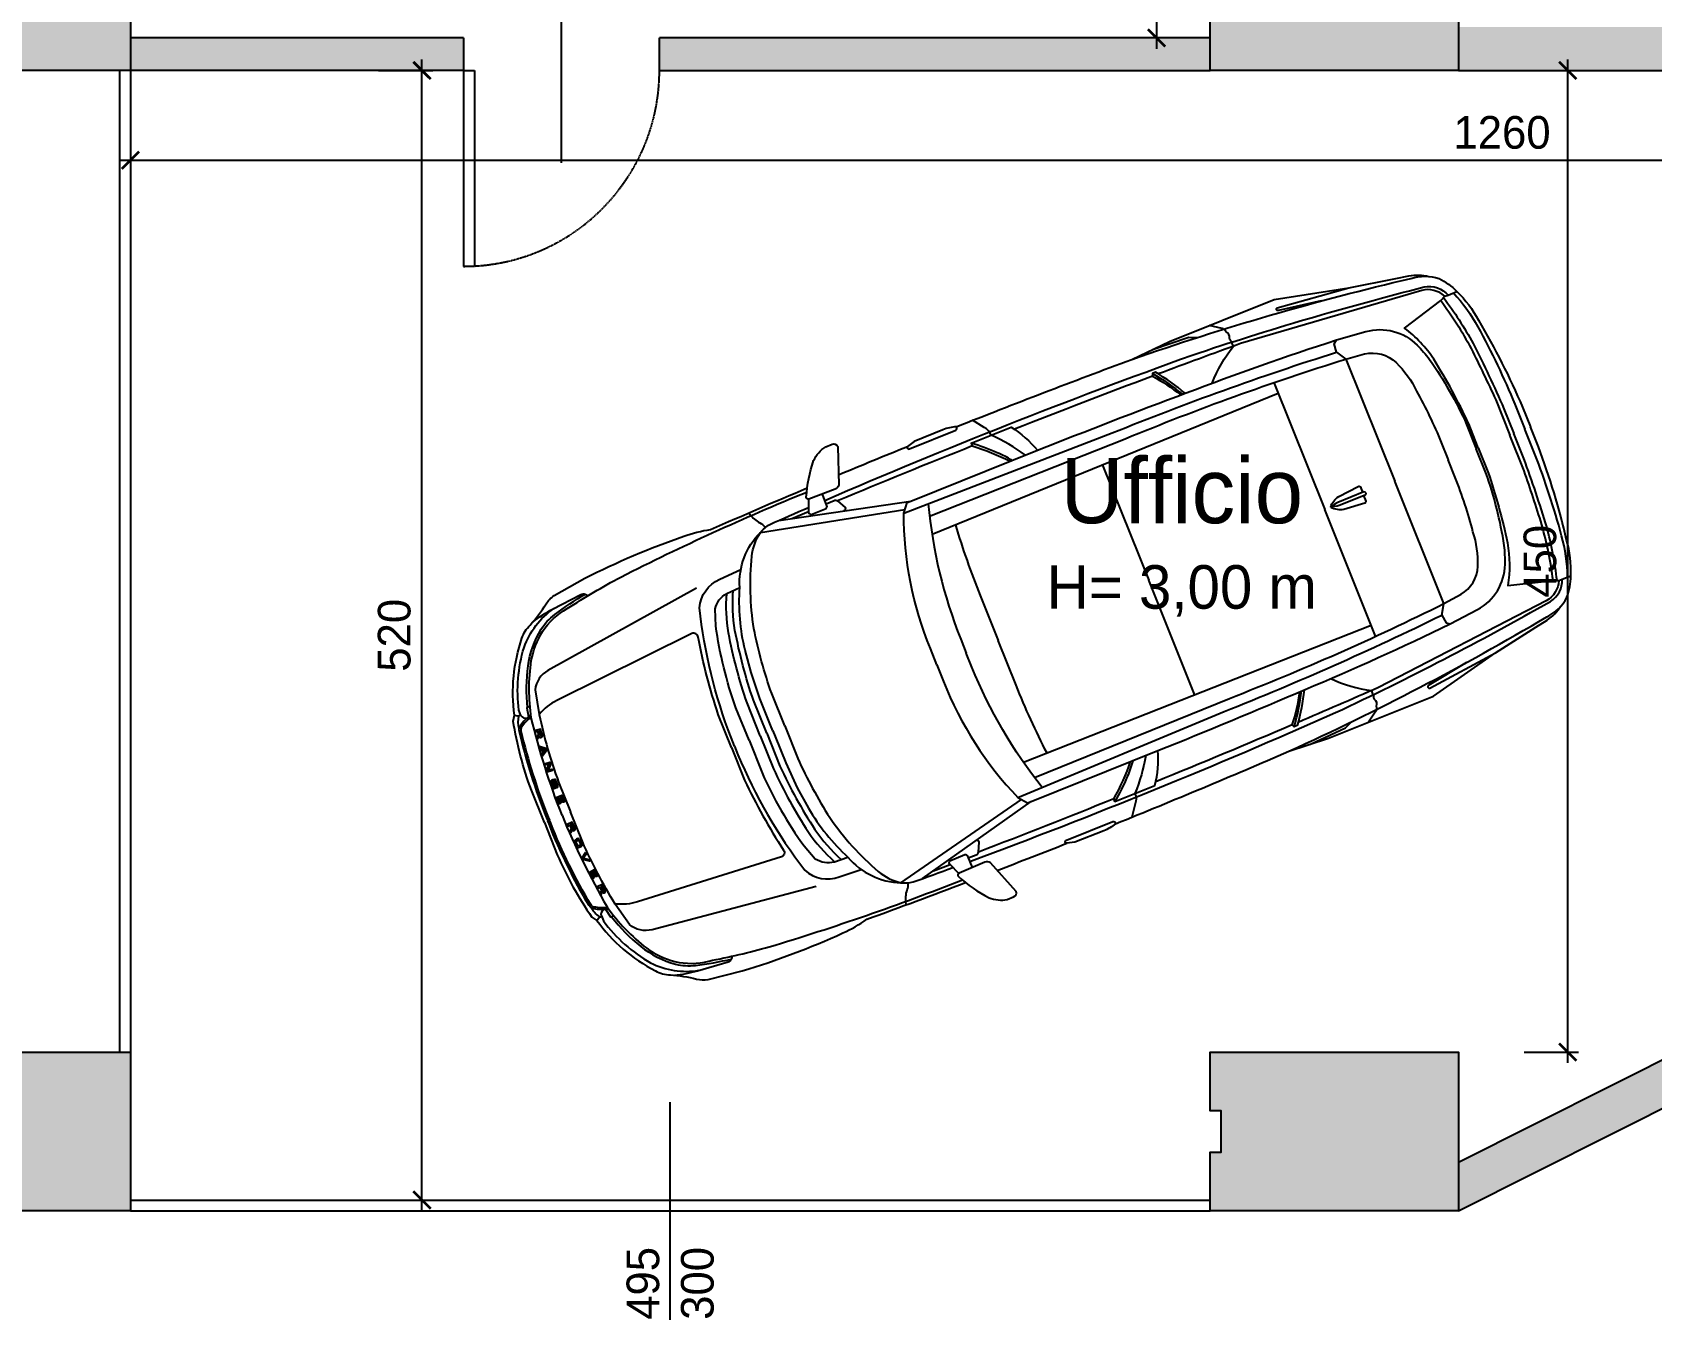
# Model space of a CAD drawing. Header units: millimetres. Extents: x 515 to 43442, y -1882 to 9936.
# Drawn here: x 16249 to 16992, y 6405 to 6997 of the extents above; entities that cross this region are included whole.
import ezdxf

# ---------------------------------------------------------------- set-up
doc = ezdxf.new("R2010")
doc.units = ezdxf.units.MM
doc.linetypes.add('HIDDEN', pattern=[0.375, 0.25, -0.125])
doc.layers.get('Defpoints').update_dxf_attribs({"color": 31})
doc.layers.add('AUTO', color=9, linetype='Continuous', lineweight=15, true_color=0x808080)
doc.layers.add('CAMP sez', color=7, linetype='Continuous', lineweight=15, true_color=0xbdbdbd)
for name, color, linetype in [('INF', 8, 'Continuous'), ('Interni F', 33, 'Continuous'), ('Q_100_ESECUTIVO', 3, 'Continuous'), ('SEZ', 170, 'Continuous'), ('Testi', 7, 'Continuous')]:
    doc.layers.add(name, color=color, linetype=linetype)
doc.styles.add('T_ESE_q100', font='bahnschrift.ttf', dxfattribs={"height": 15})
doc.dimstyles.new('ESE_q100', dxfattribs={"dimscale": 0, "dimtxt": 15, "dimasz": 8, "dimexe": 5, "dimexo": 10, "dimgap": 5, "dimtad": 1, "dimdec": 0, "dimrnd": 0.5, "dimzin": 0, "dimdsep": 46, "dimtxsty": 'T_ESE_q100', "dimblk": 'ARCHTICK', "dimcen": 0.09, "dimdle": 5, "dimadec": 0, "dimazin": 0, "dimtfac": 1, "dimtdec": 0, "dimtofl": 0, "dimtmove": 2, "dimatfit": 3, "dimldrblk": 'ARCHTICK', "dimfxl": 20, "dimfxlon": 1, "dimtolj": 1, "dimtzin": 0, "dimarcsym": 0})

# ---------------------------------------------------------------- blocks, each defined once
blk = doc.blocks.new('dwgFree.com - 3')
at = {"layer": 'Interni F'}
for points in [[(-91.9, 1833.3, -0.598981), (-100.2, 1846.2, -0.063724), (-6.1, 1989.5, -0.140902), (68.6, 2027.5), (100.2, 2027.5, -0.407929), (120.2, 2008.2), (59.3, 1842, -0.23415), (36.8, 1830.7), (-91.9, 1833.3)], [(-1772.6, 907.4), (-1772.7, 1067.3, -0.051573), (-1731.7, 1392.6), (-1716.2, 1415, -0.118905), (-1553.3, 1730.6, -0.118225), (-1496.2, 1772.8, 0.043314), (-1392, 1835.7, -0.101047), (-1343.3, 1857.7), (-1183.1, 1879, -0.033869), (-689.4, 1889.1, -0.049371), (-563.3, 1872, -0.003372), (-80.2, 1884, -0.003372)], [(-1685.1, 907.4, -0.034112), (-1649.4, 1375.4, -0.072723), (-1551.8, 1619.3, -0.086605), (-1454.1, 1724, -0.123379), (-1309.4, 1779.7, -0.018509), (-1027.4, 1822.9, -0.020436), (-89.4, 1867.3, -0.020436)], [(-371.5, 1877.6), (-367.4, 1862.2, 0.102432), (-336.8, 1809.6, -0.171519), (-327.1, 1786.4)], [(75.6, 1886.5, -0.00239), (418, 1889.5, -0.00239)], [(422.6, 1875.7), (651.6, 1875.7, 0.522992), (659.2, 1889.7, 0.067079), (597.8, 1900.2), (454.7, 1898.7), (418, 1889.5, 0.93122), (422.6, 1875.7)], [(659.2, 1889.7, -0.006025), (1522.5, 1877.1), (1713.7, 1889.2), (2232.3, 1889.2), (2570.4, 1810.7), (2786.2, 1770.4), (2847, 1759.1, -0.105323), (2930.9, 1722.5)], [(905.4, 1650.5, 0.049281), (793.8, 1794.5, 0.17179), (777.7, 1838.7), (740.4, 1889.4)], [(1522.5, 1877.1, -0.026387), (2851, 1745, -0.158783), (2970.6, 1696, -0.088175), (3024, 1611.4, -0.080442), (3067.2, 1451.3, -0.032875), (3106.4, 1005.2), (3106.4, 907.4)], [(1825.3, 1638.6, -0.081122), (1979, 1759.6, -0.289167), (1980.4, 1779.6, -0.237479), (1975.2, 1800.2, 0.332239), (1971.3, 1834.6, 0.21105), (1960.4, 1855.2), (1911.1, 1889.2)], [(-1689.3, 1403.3), (-1689.3, 1428.8, -0.106106), (-1559.8, 1687.7, -0.160297), (-1366.6, 1802.6)], [(-1647.4, 1425.4, -0.059057), (-1574.5, 1602.1, -0.09843), (-1455.8, 1736.2, -0.088872), (-1373.2, 1775.5, -0.02769), (-1208.2, 1810.2, -0.189226), (-1200.4, 1798.9)], [(-1479.8, 1781.1, -0.047113), (-1372.9, 1802), (-1226.9, 1816.5, -0.196742), (-1208.2, 1810.2)], [(-355.8, 1774.3, -0.087027), (-302.3, 1792.1, -0.001707), (-108.1, 1798.5, -0.001707)], [(-93.9, 1833.4), (-115.1, 1781.5, 0.420882), (-109.3, 1764.1), (-35.1, 1764.1, 0.360361), (-27.1, 1774.2), (-25.9, 1832)], [(-26.5, 1800.8, -0.015934), (1787, 1792.1, -0.019178), (2893, 1685.8, -0.271052), (2981.5, 1610.2)], [(840.4, 1650.5, 0.038592), (790, 1709.1, 0.024434), (694.8, 1794.5), (694.7, 1780.7, -0.049234), (830.1, 1650.5)], [(694.8, 1794.5), (892.9, 1794.5, -0.080101), (965.5, 1650.5)], [(2430.3, 1802.2), (2231.2, 1834.4, -0.928428), (2231.2, 1848.8), (2570.4, 1810.7)], [(-641.9, 907.4), (-641.9, 935.5), (-641.9, 1066.3), (-635.3, 1192.7), (-622.8, 1298.5, -0.074182), (-538.2, 1574.6, -0.215699), (-355.8, 1774.3), (299.5, 1625.5)], [(-583.4, 907.4), (-583.4, 1067.9, -0.036648), (-547.9, 1375.2, -0.064788), (-433.2, 1687.3, -0.12196), (-355.8, 1774.3)], [(-26.9, 1783.5), (12.5, 1784.4, -0.327672), (26.8, 1776.6), (47.4, 1735.4, -0.460928), (36.5, 1723.2)], [(694.7, 1780.7, 0.003886), (26.8, 1776.6)], [(1581.7, 1770.2, 0.003949), (903.1, 1779.9)], [(1692, 1641.4, 0.043653), (1601.8, 1781.4), (1586.3, 1781.4), (1581.7, 1770.2, -0.047564), (1670.7, 1641.9)], [(1586.3, 1781.4, -0.048172), (1679.2, 1641.7)], [(2964.2, 1611.1, 0.257239), (2876.8, 1675.6), (2013.1, 1758.5, 0.002341), (1610.8, 1769.6, 0.002341)], [(-724.3, 1645.5), (-1497.2, 1549, 0.25041), (-1584.8, 1488.6), (-1610.1, 1376.7)], [(-831.5, 907.4), (-831.5, 949.9, -0.065204), (-744.4, 1556.8, -0.277283), (-609.3, 1644), (-503, 1649.2)], [(288.2, 1611.6), (320, 1650.5), (338.3, 1650.5), (965.5, 1650.5, -0.005619), (1697, 1641.3, -0.013375), (2427.8, 1610.1), (2568.6, 1595.4, -0.271), (2763.3, 1450.2, -0.032313), (2791.8, 1368.3, -0.04734), (2838.4, 1026.6), (2838.4, 907.4)], [(-760, 907.4), (-760, 1068.6, -0.052604), (-706, 1451.3), (-679.9, 1525.5, -0.219786), (-603.8, 1570.8), (-538.2, 1574.6)], [(-704.3, 907.4), (-704.3, 1070.2, -0.036745), (-663.8, 1400.2, -0.060988), (-603.8, 1570.8)], [(-672.3, 907.4), (-672.3, 1070.2, -0.036745), (-631.7, 1400.2, -0.060558), (-571, 1572.7)], [(169.9, 907.4), (169.9, 988.7, -0.097066), (288.2, 1611.6), (1313.7, 1597.1, -0.01963), (2407.3, 1557.9), (2435.7, 1512.3), (2435.7, 907.4)], [(408.4, 1609.9, 0.071482), (315.1, 976.3), (315.1, 907.4)], [(2848.4, 907.4), (2848.4, 1026.4, 0.03092), (2810.2, 1361.5, 0.08575), (2738.8, 1544.3), (2940.2, 1600.6), (2964.2, 1611.1), (2981.5, 1610.2), (3024, 1611.4)], [(2940.2, 1600.6, -0.0376), (2987.5, 1343.4, -0.008394), (3004.8, 1083.1), (3004.8, 907.4)], [(2956.8, 1607.9, -0.035652), (3005, 1361.8, -0.014631), (3024.2, 1030.7), (3024.2, 907.4)], [(3007.4, 1610.9, -0.067436), (3053.2, 1424.2, -0.026832), (3078.8, 1030.6), (3078.8, 907.4)], [(392.8, 1554.7), (1358.9, 1549.9, -0.022758), (2435.7, 1512.3), (2524.5, 1502, -0.256303), (2643.7, 1411.8, -0.08864), (2682.4, 1255.5, -0.028976), (2699.6, 994.3), (2699.9, 907.4)], [(-847, 907.4), (-847, 1070, -0.033999), (-800.2, 1434.8, 0.495858), (-820.8, 1459.9), (-1510.7, 1405.3, 0.105645), (-1610.1, 1376.7, 0.037036), (-1642.8, 1055), (-1642.8, 907.4)], [(488.3, 1472.1, 0.024691), (472.8, 1128.9), (472.8, 907.4)], [(-1646.4, 1387.4, 0.093728), (-1709.5, 1360.7, 0.228975), (-1724, 1338.9, 0.038385), (-1755.5, 922.3), (-1755.5, 907.4)], [(-1648.7, 1378.2, 0.088064), (-1705.1, 1353.5, 0.233103), (-1715.7, 1337.6, 0.038388), (-1747.1, 922.3), (-1747.1, 907.4)], [(-1719.3, 1351.4, -0.113344), (-1699.7, 1403.3, -0.589393), (-1689.3, 1403.3, 0.324306), (-1668.8, 1381)], [(-1772.6, 907.4), (-1772.7, 747.6, 0.051573), (-1731.7, 422.3), (-1716.2, 399.9, 0.118905), (-1553.3, 84.2, 0.118225), (-1496.2, 42.1, -0.043314), (-1392, -20.8, 0.101047), (-1343.3, -42.8), (-1183.1, -64.1, 0.033869), (-689.4, -74.2, 0.049371), (-563.3, -57.1, 0.003372), (-80.2, -69.1, 0.003372)], [(-1646.4, 427.5, -0.093728), (-1709.5, 454.2, -0.228975), (-1724, 476, -0.038385), (-1755.5, 892.6), (-1755.5, 907.4)], [(-1648.7, 436.7, -0.088064), (-1705.1, 461.4, -0.233103), (-1715.7, 477.3, -0.038388), (-1747.1, 892.6), (-1747.1, 907.4)], [(-1685.1, 907.4, 0.034112), (-1649.4, 439.5, 0.072723), (-1551.8, 195.6, 0.086605), (-1454.1, 90.9, 0.123379), (-1309.4, 35.2, 0.018509), (-1027.4, -8, 0.020436), (-89.4, -52.4, 0.020436)], [(-847, 907.4), (-847, 744.9, 0.033999), (-800.2, 380.1, -0.495858), (-820.8, 355), (-1510.7, 409.6, -0.105645), (-1610.1, 438.2, -0.037036), (-1642.8, 759.9), (-1642.8, 907.4)], [(-831.5, 907.4), (-831.5, 865, 0.065204), (-744.4, 258.1, 0.277283), (-609.3, 170.9), (-503, 165.7)], [(-760, 907.4), (-760, 746.3, 0.052604), (-706, 363.6), (-679.9, 289.4, 0.219786), (-603.8, 244.1), (-538.2, 240.3)], [(-704.3, 907.4), (-704.3, 744.7, 0.036745), (-663.8, 414.7, 0.060988), (-603.8, 244.1)], [(-672.3, 907.4), (-672.3, 744.7, 0.036745), (-631.7, 414.7, 0.060558), (-571, 242.2)], [(-641.9, 907.4), (-641.9, 879.3), (-641.9, 748.6), (-635.3, 622.2), (-622.8, 516.4, 0.074182), (-538.2, 240.3, 0.215699), (-355.8, 40.6), (299.5, 189.4)], [(-583.4, 907.4), (-583.4, 747, 0.036648), (-547.9, 439.7, 0.064788), (-433.2, 127.6, 0.12196), (-355.8, 40.6)], [(169.9, 907.4), (169.9, 826.1, 0.097066), (288.2, 203.3), (1313.7, 217.8, 0.01963), (2407.3, 257), (2435.7, 302.6), (2435.7, 907.4)], [(288.2, 203.3), (320, 164.4), (338.3, 164.4), (965.5, 164.4, 0.005619), (1697, 173.6, 0.013375), (2427.8, 204.8), (2568.6, 219.5, 0.271), (2763.3, 364.7, 0.032313), (2791.8, 446.6, 0.04734), (2838.4, 788.3), (2838.4, 907.4)], [(408.4, 205, -0.071482), (315.1, 838.6), (315.1, 907.4)], [(392.8, 260.2), (1358.9, 265, 0.022758), (2435.7, 302.6), (2524.5, 312.9, 0.256303), (2643.7, 403.1, 0.08864), (2682.4, 559.3, 0.028976), (2699.6, 820.6), (2699.9, 907.4)], [(488.3, 342.8, -0.024691), (472.8, 686), (472.8, 907.4)], [(1522.5, -62.2, 0.026387), (2851, 69.9, 0.158783), (2970.6, 118.9, 0.088175), (3024, 203.5, 0.080442), (3067.2, 363.6, 0.032875), (3106.4, 809.7), (3106.4, 907.4)], [(2118.3, 907.4, -0.182263), (2170, 938.6), (2270.4, 948.1, -0.427499), (2278.8, 942.3), (2278.8, 915.1)], [(2292.5, 907.4, 0.312332), (2285.4, 915.1), (2156.3, 915.1, 0.069416), (2118.3, 907.4)], [(2118.3, 907.4, 0.182263), (2170, 876.3), (2270.4, 866.8, 0.427499), (2278.8, 872.6), (2278.8, 899.8)], [(2292.5, 907.4, -0.312332), (2285.4, 899.8), (2156.3, 899.8, -0.069416), (2118.3, 907.4)], [(2848.4, 907.4), (2848.4, 788.5, -0.03092), (2810.2, 453.4, -0.08575), (2738.8, 270.6), (2940.2, 214.3), (2964.2, 203.8), (2981.5, 204.7), (3024, 203.5)], [(2940.2, 214.3, 0.0376), (2987.5, 471.5, 0.008394), (3004.8, 731.8), (3004.8, 907.4)], [(2956.8, 207, 0.035652), (3005, 453.1, 0.014631), (3024.2, 784.1), (3024.2, 907.4)], [(3007.4, 204, 0.067436), (3053.2, 390.7, 0.026832), (3078.8, 784.3), (3078.8, 907.4)], [(-1719.3, 463.4, 0.113344), (-1699.7, 411.6, 0.589393), (-1689.3, 411.6, -0.324306), (-1668.8, 433.9)], [(-1689.3, 411.6), (-1689.3, 386.1, 0.106106), (-1559.8, 127.2, 0.160297), (-1366.6, 12.3)], [(-1647.4, 389.5, 0.059057), (-1574.5, 212.8, 0.09843), (-1455.8, 78.7, 0.088872), (-1373.2, 39.4, 0.02769), (-1208.2, 4.7, 0.189226), (-1200.4, 16)], [(-724.3, 169.3), (-1497.2, 265.9, -0.25041), (-1584.8, 326.3), (-1610.1, 438.2)], [(-26.5, 14, 0.015934), (1787, 22.8, 0.019178), (2893, 129.1, 0.271052), (2981.5, 204.7)], [(840.4, 164.4, -0.038592), (790, 105.8, -0.024434), (694.8, 20.4), (694.7, 34.2, 0.049234), (830.1, 164.4)], [(694.8, 20.4), (892.9, 20.4, 0.080101), (965.5, 164.4)], [(905.4, 164.4, -0.049281), (793.8, 20.4, -0.17179), (777.7, -23.8), (740.4, -74.5)], [(1692, 173.5, -0.043653), (1601.8, 33.5), (1586.3, 33.5), (1581.7, 44.7, 0.047564), (1670.7, 173)], [(1586.3, 33.5, 0.048172), (1679.2, 173.2)], [(2964.2, 203.8, -0.257239), (2876.8, 139.3), (2013.1, 56.4, -0.002341), (1610.8, 45.3, -0.002341)], [(1825.3, 176.3, 0.081122), (1979, 55.3, 0.289167), (1980.4, 35.2, 0.237479), (1975.2, 14.6, -0.332239), (1971.3, -19.7, -0.21105), (1960.4, -40.3), (1911.1, -74.3)], [(-26.9, 31.4), (12.5, 30.5, 0.327672), (26.8, 38.3), (47.4, 79.5, 0.460928), (36.5, 91.7)], [(659.2, -74.8, 0.006025), (1522.5, -62.2), (1713.7, -74.3), (2232.3, -74.3), (2570.4, 4.2), (2786.2, 44.5), (2847, 55.8, 0.105323), (2930.9, 92.3)], [(-1479.8, 33.8, 0.047113), (-1372.9, 12.9), (-1226.9, -1.6, 0.196742), (-1208.2, 4.7)], [(-371.5, -62.7), (-367.4, -47.3, -0.102432), (-336.8, 5.2, 0.171519), (-327.1, 28.5)], [(-355.8, 40.6, 0.087027), (-302.3, 22.8, 0.001707), (-108.1, 16.4, 0.001707)], [(-93.9, -18.5), (-115.1, 33.4, -0.420882), (-109.3, 50.7), (-35.1, 50.7, -0.360361), (-27.1, 40.7), (-25.9, -17.1)], [(694.7, 34.2, -0.003886), (26.8, 38.3)], [(1581.7, 44.7, -0.003949), (903.1, 35)], [(2430.3, 12.7), (2231.2, -19.5, 0.928428), (2231.2, -33.9), (2570.4, 4.2)], [(-91.9, -18.4, 0.598981), (-100.2, -31.3, 0.063724), (-6.1, -174.6, 0.140902), (68.6, -212.6), (100.2, -212.6, 0.407929), (120.2, -193.3), (59.3, -27.1, 0.23415), (36.8, -15.8), (-91.9, -18.4)], [(75.6, -71.6, 0.00239), (418, -74.6, 0.00239)], [(422.6, -60.8), (651.6, -60.8, -0.522992), (659.2, -74.8, -0.067079), (597.8, -85.4), (454.7, -83.9), (418, -74.6, -0.93122), (422.6, -60.8)]]:
    blk.add_lwpolyline(points, format="xyb", dxfattribs=at)
for points in [[(1627.3, 1883.7), (1803.2, 1874.3), (1838.8, 1858.5)], [(-256.5, 1793.7), (338.3, 1650.5)], [(-197.8, 1779.6), (-115.1, 1781.5)], [(2407.3, 1557.9), (2412.4, 1598), (2427.8, 1610.1)], [(2088.6, 1535.2), (2088.6, 907.4)], [(-1716.2, 1415), (-1699.5, 1403.7)], [(-1635.9, 1425.4), (-1651.9, 1425.4), (-1659, 1384.2)], [(2088.6, 1481.7), (372, 1471.4)], [(1217.5, 1476.5), (1217.5, 907.4)], [(-1652.2, 1148.8), (-1672.1, 1150.3), (-1671.6, 1157.2), (-1646.4, 1155.3), (-1647.2, 1144.1), (-1666.9, 1123.1), (-1648.8, 1121.7), (-1649.3, 1114.9), (-1674.6, 1116.7), (-1673.9, 1125.7), (-1652.2, 1148.8)], [(1217.5, 338.4), (1217.5, 907.4)], [(2088.6, 279.7), (2088.6, 907.4)], [(-1651.4, 773.8), (-1651.4, 772.6)], [(-1647.1, 710.2), (-1647.1, 701.7), (-1667.1, 687.6), (-1647.1, 673.4), (-1647.1, 665), (-1672.5, 682.9), (-1672.5, 692.2), (-1647.1, 710.2)], [(-1716.2, 399.9), (-1699.5, 411.2)], [(-1635.9, 389.5), (-1651.9, 389.5), (-1659, 430.7)], [(2088.6, 333.2), (372, 343.5)], [(2407.3, 257), (2412.4, 216.9), (2427.8, 204.8)], [(-256.5, 21.2), (338.3, 164.4)], [(-197.8, 35.3), (-115.1, 33.4)], [(1627.3, -68.8), (1803.2, -59.4), (1838.8, -43.6)]]:
    blk.add_lwpolyline(points, dxfattribs=at)
for points in [[(-1629.9, 1304.7), (-1629.1, 1311.5), (-1654.2, 1314.7), (-1655.1, 1307.8), (-1646.1, 1306.7), (-1648, 1290.6), (-1658.1, 1284), (-1659.2, 1275), (-1649.2, 1281.6, 0.775969), (-1633.1, 1279.6)], [(-1640.8, 1306), (-1635.2, 1305.3), (-1638, 1282.8, -0.695798), (-1643.7, 1283.5)], [(-1661.2, 1035.2), (-1658.4, 1035, 0.395772), (-1652.8, 1041.6), (-1651.4, 1066.4, 0.395772), (-1656.3, 1073.6), (-1663.7, 1074), (-1671, 1074.4, 0.395772), (-1676.7, 1067.8), (-1678.1, 1043, 0.395772), (-1673.2, 1035.8), (-1665.8, 1035.4), (-1664.1, 1035.3), (-1662.9, 1057.5), (-1668.1, 1057.8), (-1669, 1042.5), (-1670.3, 1042.6, -0.403759), (-1672.6, 1045.6), (-1671.6, 1064.6, -0.403759), (-1668.9, 1067.4), (-1666.4, 1067.2), (-1664, 1067.1), (-1661.7, 1067), (-1659.2, 1066.8, -0.403759), (-1656.8, 1063.8), (-1657.9, 1044.8, -0.403759), (-1660.5, 1042), (-1660.8, 1042)], [(-1653, 853.1), (-1653.4, 859.9), (-1678.7, 858.4), (-1678.3, 851.5), (-1669.2, 852.1), (-1668.1, 835.9), (-1676.8, 827.5), (-1676.2, 818.5), (-1667.7, 826.8, 0.775969), (-1651.4, 827.8)], [(-1664, 852.4), (-1658.3, 852.7), (-1656.9, 830.1, -0.695798), (-1662.5, 829.7)], [(-1651.4, 774, 0.395772), (-1657.1, 780.6), (-1664.4, 780.2), (-1671.8, 779.7, 0.395772), (-1676.7, 772.6), (-1675.2, 747.7, 0.395772), (-1669.6, 741.2), (-1662.2, 741.6), (-1654.8, 742, 0.395772), (-1649.9, 749.2)], [(-1671.2, 769.9, -0.403759), (-1668.9, 773), (-1666.4, 773.2), (-1664, 773.3), (-1661.7, 773.4), (-1659.2, 773.6, -0.403759), (-1656.5, 770.8), (-1655.4, 751.8, -0.403759), (-1657.7, 748.8), (-1660.2, 748.6), (-1662.6, 748.5), (-1665, 748.3), (-1667.5, 748.2, -0.403759), (-1670.1, 751)], [(-1631.4, 537.1), (-1632, 544), (-1657.3, 541.8), (-1656.7, 534.9), (-1647.6, 535.7), (-1646.1, 519.6), (-1654.6, 511), (-1653.8, 501.9), (-1645.4, 510.5, 0.775969), (-1629.2, 511.9)], [(-1642.4, 536.2), (-1636.7, 536.7), (-1634.7, 514, -0.695798), (-1640.4, 513.5)]]:
    blk.add_lwpolyline(points, format="xyb", close=True, dxfattribs=at)
for points in [[(-1663.9, 1230.9), (-1659.4, 1227.2), (-1661.1, 1205.6), (-1666, 1202.6), (-1666.6, 1194.2), (-1640, 1210.2), (-1639.3, 1219.5), (-1663.2, 1239.3)], [(-1654.5, 1223.1), (-1655.5, 1208.9), (-1645, 1215.3)], [(-1666.8, 986.3), (-1671.4, 986.3), (-1671.4, 960.2), (-1676.7, 960.2), (-1676.7, 993.2), (-1651.4, 993.2), (-1651.4, 960.2), (-1656.6, 960.2), (-1656.6, 986.3), (-1661.6, 986.3), (-1661.6, 963), (-1666.8, 963)], [(-1655.1, 612.2), (-1659.7, 611.7), (-1656.8, 585.8), (-1662, 585.2), (-1665.7, 618), (-1640.5, 620.8), (-1636.9, 588), (-1642.1, 587.4), (-1645, 613.3), (-1649.9, 612.8), (-1647.3, 589.6), (-1652.6, 589.1)]]:
    blk.add_lwpolyline(points, close=True, dxfattribs=at)
blk = doc.blocks.new('_ArchTick')
at = {"color": 0, "linetype": 'ByBlock', "const_width": 0.15}
blk.add_lwpolyline([(-0.5, -0.5), (0.5, 0.5)], dxfattribs=at)
blk = doc.blocks.new('*D164')
at = {"layer": 'Defpoints', "color": 0, "transparency": 16777216}
for p in [(16789.59, 8522.92), (16764.95, 6994.65), (16789.59, 6994.65)]:
    blk.add_point(p, dxfattribs=at)
at = {"layer": 'Q_100_ESECUTIVO', "color": 0, "lineweight": -2, "transparency": 16777216}
for p, q in [((16779.59, 8522.92), (16759.95, 8522.92)), ((16764.95, 8527.92), (16764.95, 6989.65)), ((16779.59, 6994.65), (16759.95, 6994.65))]:
    blk.add_line(p, q, dxfattribs=at)
at = {"layer": 'Q_100_ESECUTIVO', "color": 0, "lineweight": -2, "transparency": 16777216, "xscale": 8, "yscale": 8, "zscale": 8}
for p, rotation in [((16764.95, 8522.92), 90), ((16764.95, 6994.65), 270)]:
    blk.add_blockref('_ArchTick', p, dxfattribs=dict(at, rotation=rotation))
at = {"layer": 'Q_100_ESECUTIVO', "color": 0, "transparency": 16777216, "insert": (16752.28, 7758.79), "char_height": 15, "attachment_point": 5, "rotation": 90, "style": 'T_ESE_q100'}
blk.add_mtext('\\A1;1530', dxfattribs=at)
blk = doc.blocks.new('*D165')
at = {"layer": 'Defpoints', "color": 0, "transparency": 16777216}
for p in [(16789.59, 7074.38), (16293.59, 6994.65), (16789.59, 6994.65)]:
    blk.add_point(p, dxfattribs=at)
at = {"layer": 'Q_100_ESECUTIVO', "color": 0, "lineweight": -2, "transparency": 16777216}
for p, q in [((16288.59, 7074.38), (16794.59, 7074.38)), ((16293.59, 7054.38), (16293.59, 7079.38)), ((16789.59, 7054.38), (16789.59, 7079.38))]:
    blk.add_line(p, q, dxfattribs=at)
at = {"layer": 'Q_100_ESECUTIVO', "color": 0, "lineweight": -2, "transparency": 16777216, "xscale": 8, "yscale": 8, "zscale": 8, "rotation": 180}
blk.add_blockref('_ArchTick', (16293.59, 7074.38), dxfattribs=at)
at = {"layer": 'Q_100_ESECUTIVO', "color": 0, "lineweight": -2, "transparency": 16777216, "xscale": 8, "yscale": 8, "zscale": 8}
blk.add_blockref('_ArchTick', (16789.59, 7074.38), dxfattribs=at)
at = {"layer": 'Q_100_ESECUTIVO', "color": 0, "transparency": 16777216, "insert": (16541.59, 7087.04), "char_height": 15, "attachment_point": 5, "style": 'T_ESE_q100'}
blk.add_mtext('\\A1;495', dxfattribs=at)
blk = doc.blocks.new('*D189')
at = {"layer": 'Defpoints', "color": 0, "transparency": 16777216}
for p in [(16293.59, 6979.65), (17553.59, 6979.65), (17553.59, 6938.43)]:
    blk.add_point(p, dxfattribs=at)
at = {"layer": 'Q_100_ESECUTIVO', "color": 0, "lineweight": -2, "transparency": 16777216}
for p, q in [((16293.59, 6958.43), (16293.59, 6933.43)), ((17553.59, 6958.43), (17553.59, 6933.43)), ((16288.59, 6938.43), (17558.59, 6938.43))]:
    blk.add_line(p, q, dxfattribs=at)
at = {"layer": 'Q_100_ESECUTIVO', "color": 0, "lineweight": -2, "transparency": 16777216, "xscale": 8, "yscale": 8, "zscale": 8, "rotation": 180}
blk.add_blockref('_ArchTick', (16293.59, 6938.43), dxfattribs=at)
at = {"layer": 'Q_100_ESECUTIVO', "color": 0, "lineweight": -2, "transparency": 16777216, "xscale": 8, "yscale": 8, "zscale": 8}
blk.add_blockref('_ArchTick', (17553.59, 6938.43), dxfattribs=at)
at = {"layer": 'Q_100_ESECUTIVO', "color": 0, "transparency": 16777216, "insert": (16923.59, 6951.1), "char_height": 15, "attachment_point": 5, "style": 'T_ESE_q100'}
blk.add_mtext('\\A1;1260', dxfattribs=at)
blk = doc.blocks.new('*D191')
at = {"layer": 'Defpoints', "color": 0, "transparency": 16777216}
for p in [(16293.59, 6979.65), (16427.53, 6979.65), (16293.59, 6460.65)]:
    blk.add_point(p, dxfattribs=at)
at = {"layer": 'Q_100_ESECUTIVO', "color": 0, "lineweight": -2, "transparency": 16777216}
for p, q in [((16427.53, 6455.65), (16427.53, 6984.65)), ((16407.53, 6979.65), (16432.53, 6979.65)), ((16407.53, 6460.65), (16432.53, 6460.65))]:
    blk.add_line(p, q, dxfattribs=at)
at = {"layer": 'Q_100_ESECUTIVO', "color": 0, "lineweight": -2, "transparency": 16777216, "xscale": 8, "yscale": 8, "zscale": 8}
for p, rotation in [((16427.53, 6979.65), 90), ((16427.53, 6460.65), 270)]:
    blk.add_blockref('_ArchTick', p, dxfattribs=dict(at, rotation=rotation))
at = {"layer": 'Q_100_ESECUTIVO', "color": 0, "transparency": 16777216, "insert": (16414.86, 6720.15), "char_height": 15, "attachment_point": 5, "rotation": 90, "style": 'T_ESE_q100'}
blk.add_mtext('\\A1;520', dxfattribs=at)
blk = doc.blocks.new('*D192')
at = {"layer": 'Defpoints', "color": 0, "transparency": 16777216}
for p in [(16903.59, 6979.65), (16953.76, 6979.65), (16903.59, 6528.65)]:
    blk.add_point(p, dxfattribs=at)
at = {"layer": 'Q_100_ESECUTIVO', "color": 0, "lineweight": -2, "transparency": 16777216}
for p, q in [((16953.76, 6523.65), (16953.76, 6984.65)), ((16933.76, 6979.65), (16958.76, 6979.65)), ((16933.76, 6528.65), (16958.76, 6528.65))]:
    blk.add_line(p, q, dxfattribs=at)
at = {"layer": 'Q_100_ESECUTIVO', "color": 0, "lineweight": -2, "transparency": 16777216, "xscale": 8, "yscale": 8, "zscale": 8}
for p, rotation in [((16953.76, 6979.65), 90), ((16953.76, 6528.65), 270)]:
    blk.add_blockref('_ArchTick', p, dxfattribs=dict(at, rotation=rotation))
at = {"layer": 'Q_100_ESECUTIVO', "color": 0, "transparency": 16777216, "insert": (16941.09, 6754.15), "char_height": 15, "attachment_point": 5, "rotation": 90, "style": 'T_ESE_q100'}
blk.add_mtext('\\A1;450', dxfattribs=at)
blk = doc.blocks.new('*D167')
at = {"layer": 'Defpoints', "color": 0, "transparency": 16777216}
for p in [(20969.5, 8712.24), (16281.35, 5552.3), (16293.59, 5534.29)]:
    blk.add_point(p, dxfattribs=at)
at = {"layer": 'Q_100_ESECUTIVO', "color": 0, "lineweight": -2, "transparency": 16777216}
for p, q in [((20961.39, 8733.05), (16277.22, 5549.49)), ((20963.88, 8720.51), (20954.45, 8734.38)), ((16287.97, 5542.56), (16278.54, 5556.43))]:
    blk.add_line(p, q, dxfattribs=at)
at = {"layer": 'Q_100_ESECUTIVO', "color": 0, "lineweight": -2, "transparency": 16777216, "xscale": 8, "yscale": 8, "zscale": 8}
for p, rotation in [((20957.26, 8730.24), 34.20169827599207), ((16281.35, 5552.3), 214.2016982759921)]:
    blk.add_blockref('_ArchTick', p, dxfattribs=dict(at, rotation=rotation))
at = {"layer": 'Q_100_ESECUTIVO', "color": 0, "transparency": 16777216, "insert": (18612.24, 7151.67), "char_height": 15, "attachment_point": 5, "rotation": 34.2017, "style": 'T_ESE_q100'}
blk.add_mtext('\\A1;5655', dxfattribs=at)

msp = doc.modelspace()

# ---------------------------------------------------------------- hatches: boundary and pattern name
at = {"layer": 'CAMP sez'}
h = msp.add_hatch(color=256, dxfattribs=at)
h.dxf.hatch_style = 1
h.paths.add_polyline_path([(16446.59, 6994.65), (16293.59, 6994.65), (16293.59, 6979.65), (16446.59, 6979.65)], flags=17)
h.paths.add_polyline_path([(16789.59, 6994.65), (16536.59, 6994.65), (16536.59, 6979.65), (16789.59, 6979.65)], flags=17)
h.paths.add_polyline_path([(15701.59, 6338.65), (15674.59, 6338.65), (15674.59, 6318.65), (15701.59, 6318.65)], flags=17)
h.paths.add_polyline_path([(16903.59, 7576.65), (16789.59, 7576.65), (16789.59, 7549.65), (16794.59, 7549.65), (16794.59, 7530.65), (16789.59, 7530.65), (16789.59, 7503.65), (16903.59, 7503.65)], flags=17)
h.paths.add_polyline_path([(15925.09, 9914.65), (15905.09, 9914.65), (15905.09, 9516.65), (15925.09, 9516.65)], flags=17)
h.paths.add_polyline_path([(15945.09, 9516.65), (15885.09, 9516.65), (15885.09, 9496.65), (15945.09, 9496.65)], flags=17)
h.paths.add_polyline_path([(16062.59, 9516.65), (16035.09, 9516.65), (16035.09, 9496.65), (16062.59, 9496.65)], flags=17)
h.paths.add_polyline_path([(15795.09, 9516.65), (15682.59, 9516.65), (15682.59, 9496.65), (15795.09, 9496.65)], flags=17)
h.paths.add_polyline_path([(16208.59, 9181.65), (16062.59, 9181.65), (16062.59, 9165.65), (16181.59, 9165.65), (16181.59, 9072.65), (16234.59, 9072.65), (16234.59, 9083.65), (16208.59, 9083.65)], flags=17)
h.paths.add_polyline_path([(16062.59, 9170.65), (16042.59, 9170.65), (16042.59, 9165.65), (16062.59, 9165.65)], flags=17)
h.paths.add_polyline_path([(17801.59, 8096.65), (17738.59, 8096.65), (17738.59, 8024.65), (17801.59, 8024.65)], flags=17)
h.paths.add_polyline_path([(17801.59, 7050.65), (17738.59, 7050.65), (17738.59, 6951.65), (17801.59, 6989.65)], flags=17)
h.paths.add_polyline_path([(18316.03, 7344.1), (18296.91, 7372.22), (18264.66, 7350.3), (18283.77, 7322.18)], flags=17)
h.paths.add_polyline_path([(18838.3, 7699.06), (18819.19, 7727.18), (18786.93, 7705.26), (18806.05, 7677.14)], flags=17)
h.paths.add_polyline_path([(18845.59, 8096.65), (18782.59, 8096.65), (18782.59, 8024.65), (18845.59, 8024.65)], flags=17)
h.paths.add_polyline_path([(19370.93, 8061.06), (19368.59, 8096.65), (19305.59, 8096.65), (19305.59, 8016.65)], flags=17)
h.paths.add_polyline_path([(19909.85, 8433.37), (19891.86, 8459.84), (19831.48, 8418.81), (19849.47, 8392.34)], flags=17)
h.paths.add_polyline_path([(20162.93, 8605.38), (20144.94, 8631.84), (20113.51, 8610.48), (20131.5, 8584.02)], flags=17)
h.paths.add_polyline_path([(17573.59, 6979.65), (17553.59, 6979.65), (17553.59, 6850.1), (17330.36, 6698.38), (17341.6, 6681.84), (17573.59, 6839.51)], flags=17)
h.paths.add_polyline_path([(17309.35, 6659.92), (17298.01, 6676.6), (16903.59, 6478.04), (16903.59, 6455.65)], flags=17)
h.paths.add_polyline_path([(17322.49, 6709.96), (17290.23, 6688.04), (17309.35, 6659.92), (17341.6, 6681.84)], flags=17)
h.paths.add_polyline_path([(16903.59, 6528.65), (16789.59, 6528.65), (16789.59, 6501.65), (16794.59, 6501.65), (16794.59, 6482.65), (16789.59, 6482.65), (16789.59, 6455.65), (16903.59, 6455.65), (16903.59, 6478.04)], flags=17)
h.paths.add_polyline_path([(16903.59, 7052.65), (16789.59, 7052.65), (16789.59, 7025.65), (16794.59, 7025.65), (16794.59, 7006.65), (16789.59, 7006.65), (16789.59, 6979.65), (16903.59, 6979.65)], flags=17)
h.paths.add_polyline_path([(16293.59, 7052.65), (16228.59, 7052.65), (16228.59, 7025.65), (16233.59, 7025.65), (16233.59, 7006.65), (16228.59, 7006.65), (16228.59, 6979.65), (16293.59, 6979.65)], flags=17)
edge = h.paths.add_edge_path(flags=17)
edge.add_arc((16293.59, 7540.15), 218, 270, 282.45894, ccw=False)
edge.add_line((16293.59, 7322.15), (16293.59, 7305.15))
edge.add_arc((16293.59, 7540.15), 235, 270, 282.45894)
edge.add_line((16344.29, 7310.68), (16340.62, 7327.28))
edge = h.paths.add_edge_path(flags=17)
edge.add_line((16293.59, 7578.65), (16209.49, 7578.65))
edge.add_arc((16293.59, 7540.15), 92.5, 155.40407, 204.59593)
edge.add_line((16209.49, 7501.65), (16293.59, 7501.65))
edge.add_line((16293.59, 7501.65), (16293.59, 7578.65))
edge = h.paths.add_edge_path(flags=17)
edge.add_arc((16293.59, 7540.15), 235, 77.54106, 90)
edge.add_line((16293.59, 7775.15), (16293.59, 7758.15))
edge.add_arc((16293.59, 7540.15), 218, 77.54106, 90, ccw=False)
edge.add_line((16340.62, 7753.02), (16344.29, 7769.62))
h.paths.add_polyline_path([(16293.59, 6528.65), (16228.59, 6528.65), (16228.59, 6501.65), (16233.59, 6501.65), (16233.59, 6482.65), (16228.59, 6482.65), (16228.59, 6455.65), (16293.59, 6455.65)], flags=17)
h.paths.add_polyline_path([(15726.59, 6501.65), (15731.59, 6501.65), (15731.59, 6528.65), (15674.59, 6528.65), (15674.59, 6455.65), (15731.59, 6455.65), (15731.59, 6482.65), (15726.59, 6482.65)], flags=17)
h.paths.add_polyline_path([(16228.59, 6468.65), (15731.59, 6468.65), (15731.59, 6455.65), (16228.59, 6455.65)], flags=17)
h.paths.add_polyline_path([(15726.59, 7025.65), (15731.59, 7025.65), (15731.59, 7052.65), (15674.59, 7052.65), (15674.59, 6979.65), (15731.59, 6979.65), (15731.59, 7006.65), (15726.59, 7006.65)], flags=17)
h.paths.add_polyline_path([(15726.59, 7549.65), (15731.59, 7549.65), (15731.59, 7576.65), (15674.59, 7576.65), (15674.59, 7503.65), (15731.59, 7503.65), (15731.59, 7530.65), (15726.59, 7530.65)], flags=17)
h.paths.add_polyline_path([(15726.59, 8073.65), (15731.59, 8073.65), (15731.59, 8100.65), (15674.59, 8100.65), (15674.59, 8027.65), (15731.59, 8027.65), (15731.59, 8054.65), (15726.59, 8054.65)], flags=17)
h.paths.add_polyline_path([(15731.59, 8578.65), (15726.59, 8578.65), (15726.59, 8597.65), (15731.59, 8597.65), (15731.59, 8624.65), (15674.59, 8624.65), (15674.59, 8551.65), (15731.59, 8551.65)], flags=17)
h.paths.add_polyline_path([(16293.59, 8931.65), (15674.59, 8931.65), (15674.59, 8920.65), (16282.59, 8920.65), (16282.59, 8783.65), (16213.59, 8783.65), (16213.59, 8772.65), (16282.59, 8772.65), (16282.59, 8763.65), (16288.59, 8763.65), (16288.59, 8768.65), (16293.59, 8768.65)], flags=17)
h.paths.add_polyline_path([(16135.59, 8920.65), (16125.59, 8920.65), (16125.59, 8728.65), (16035.59, 8728.65), (16035.59, 8725.65), (16120.59, 8725.65), (16120.59, 8719.65), (16035.59, 8719.65), (16035.59, 8716.65), (16125.59, 8716.65), (16125.59, 8566.65), (15920.59, 8566.65), (15920.59, 8576.65), (15905.59, 8576.65), (15905.59, 8551.65), (16135.59, 8551.65), (16135.59, 8614.65), (16228.59, 8614.65), (16228.59, 8624.65), (16135.59, 8624.65), (16135.59, 8772.65), (16138.59, 8772.65), (16138.59, 8783.65), (16135.59, 8783.65)], flags=17)
h.paths.add_polyline_path([(15920.59, 8920.65), (15905.59, 8920.65), (15905.59, 8666.65), (15910.09, 8666.65), (15910.09, 8751.65), (15916.09, 8751.65), (15916.09, 8666.65), (15920.59, 8666.65), (15920.59, 8716.65), (15945.59, 8716.65), (15945.59, 8728.65), (15920.59, 8728.65)], flags=16)
h.paths.add_polyline_path([(16337.59, 8931.65), (16317.59, 8931.65), (16293.59, 8931.65), (16293.59, 8917.65), (16337.59, 8917.65)], flags=17)
h.paths.add_polyline_path([(16293.59, 8624.65), (16228.59, 8624.65), (16228.59, 8614.65), (16228.59, 8551.65), (16293.59, 8551.65)], flags=17)
h.paths.add_polyline_path([(16293.59, 8683.65), (16288.59, 8683.65), (16288.59, 8688.65), (16282.59, 8688.65), (16282.59, 8624.65), (16293.59, 8624.65)], flags=17)
h.paths.add_polyline_path([(16903.59, 8624.65), (16789.59, 8624.65), (16789.59, 8597.65), (16794.59, 8597.65), (16794.59, 8578.65), (16789.59, 8578.65), (16789.59, 8551.65), (16903.59, 8551.65)], flags=17)
h.paths.add_polyline_path([(16903.59, 8100.65), (16789.59, 8100.65), (16789.59, 8073.65), (16794.59, 8073.65), (16794.59, 8054.65), (16789.59, 8054.65), (16789.59, 8027.65), (16903.59, 8027.65)], flags=17)
h.paths.add_polyline_path([(16293.59, 8100.65), (16228.59, 8100.65), (16228.59, 8073.65), (16233.59, 8073.65), (16233.59, 8054.65), (16228.59, 8054.65), (16228.59, 8027.65), (16293.59, 8027.65)], flags=17)
h.paths.add_polyline_path([(17573.59, 8452.65), (17553.59, 8452.65), (17553.59, 7687.65), (17573.59, 7687.65)], flags=17)
h.paths.add_polyline_path([(17573.59, 7387.65), (17553.59, 7387.65), (17553.59, 6999.65), (16903.59, 6999.65), (16903.59, 6979.65), (17573.59, 6979.65)], flags=17)
h.paths.add_polyline_path([(16268.59, 5469.7), (16131.38, 5375.92), (16131.38, 5333.53), (16300.59, 5449.18), (16300.59, 5496.73), (20988.99, 8683.17), (20999.58, 8667.39), (21024.39, 8684.26), (20994.3, 8729.1), (16293.59, 5534.29), (16293.59, 5880.65), (15701.59, 5880.65), (15701.59, 5968.65), (15669.59, 5968.65), (15669.59, 5856.65), (15674.59, 5856.65), (15674.59, 5824.65), (15557.59, 5824.65), (15570.59, 5820.65), (15669.59, 5820.65), (15669.59, 5774.65), (15732.59, 5774.65), (15732.59, 5854.65), (16230.59, 5854.65), (16230.59, 5806.65), (16268.59, 5806.65), (16268.59, 5556.65), (16131.38, 5556.65), (16131.38, 5517.65), (16268.59, 5517.65)])
h.paths.add_polyline_path([(17553.59, 8947.65), (17573.59, 8947.65), (17573.59, 9108.65), (17553.59, 9108.65)], flags=17)
h.paths.add_polyline_path([(17573.59, 8857.65), (17553.59, 8857.65), (17553.59, 8752.65), (17573.59, 8752.65)], flags=17)
h.paths.add_polyline_path([(15962.59, 9165.65), (15962.59, 9170.65), (15656.59, 9170.65), (15656.59, 9496.65), (15682.59, 9496.65), (15682.59, 9564.65), (15656.59, 9564.65), (15656.59, 9873.65), (15682.59, 9873.65), (15682.59, 9914.65), (16167.59, 9914.65), (16167.59, 9564.65), (16062.59, 9564.65), (16062.59, 9181.65), (16077.59, 9181.65), (16077.59, 9547.65), (16177.59, 9547.65), (16177.59, 9493.65), (16536.59, 9493.65), (16536.59, 9504.65), (16207.59, 9504.65), (16207.59, 9564.65), (16188.59, 9564.65), (16188.59, 9873.65), (16207.59, 9873.65), (16207.59, 9914.65), (16704.59, 9914.65), (16704.59, 9504.65), (16626.59, 9504.65), (16626.59, 9493.65), (16704.59, 9493.65), (16704.59, 9126.65), (16682.59, 9126.65), (16682.59, 9083.65), (16316.59, 9083.65), (16316.59, 9072.65), (16682.59, 9072.65), (16682.59, 9044.65), (16693.59, 9044.65), (16693.59, 9072.65), (17006.59, 9072.65), (17006.59, 8931.65), (16693.59, 8931.65), (16693.59, 8958.65), (16682.59, 8958.65), (16682.59, 8931.65), (16427.59, 8931.65), (16427.59, 8917.65), (17026.59, 8917.65), (17026.59, 9014.65), (17335.59, 9014.65), (17335.59, 9108.65), (17759.59, 9108.65), (17759.59, 9089.65), (17786.59, 9089.65), (17786.59, 9108.65), (18803.59, 9108.65), (18803.59, 9089.65), (18830.59, 9089.65), (18830.59, 9108.65), (19848.59, 9108.65), (19848.59, 9089.65), (19899.59, 9089.65), (19899.59, 9175.65), (19891.59, 9175.65), (19891.59, 9485.65), (19899.59, 9485.65), (19899.59, 9536.65), (20127.59, 9536.65), (20127.59, 9479.65), (20330.57, 9121.65), (20155.59, 9121.65), (20155.59, 9175.65), (20127.59, 9175.65), (20127.59, 9105.65), (20180.57, 9012.68), (20190.12, 9018.13), (20140.25, 9105.65), (20339.64, 9105.65), (20484.84, 8849.55), (20341.64, 8752.23), (20233.69, 8941.67), (20224.14, 8936.23), (20345.43, 8723.37), (20768.89, 9011.17), (20753.49, 9034.11), (20508.93, 8867.89), (20157.59, 9487.56), (20157.59, 9566.65), (19861.59, 9566.65), (19861.59, 9138.65), (17295.59, 9138.65), (17295.59, 9034.65), (17026.59, 9034.65), (17026.59, 9092.65), (16724.59, 9092.65), (16724.59, 9934.65), (15636.59, 9934.65), (15636.59, 9097.65), (15429.59, 9097.65), (15429.59, 8551.65), (15464.59, 8551.65), (15464.59, 9072.65), (15687.59, 9072.65), (15687.59, 9165.65)])
h.paths.add_polyline_path([(15674.59, 6428.65), (15701.59, 6428.65), (15701.59, 6455.65), (15674.59, 6455.65)], flags=17)
h.paths.add_polyline_path([(20806.78, 8954.7), (20831.69, 8971.42), (20739.53, 9108.75), (21135.66, 9381.59), (21071.88, 8758.85), (21004.89, 8713.32), (21024.39, 8684.26), (21104.98, 8739.02), (21171.58, 9442.76), (20698.1, 9116.64)])
h.paths.add_polyline_path([(20994.3, 8729.1), (20969.5, 8712.24), (20994.35, 8729.02)])

# ---------------------------------------------------------------- linework, layer by layer
at = {"layer": 'INF'}
for p, q in [((16491.59, 6937.15), (16491.59, 7037.15)), ((16288.59, 6979.65), (16288.59, 6528.65)), ((16293.59, 6979.65), (16293.59, 6528.65)), ((16446.59, 6979.65), (16446.59, 6889.65)), ((16446.59, 6979.65), (16451.59, 6979.65)), ((16451.59, 6979.65), (16451.59, 6889.65)), ((16451.59, 6889.65), (16446.59, 6889.65)), ((16541.59, 6405.65), (16541.59, 6505.65)), ((16293.59, 6460.65), (16789.59, 6460.65)), ((16293.59, 6455.65), (16789.59, 6455.65))]:
    msp.add_line(p, q, dxfattribs=at)
at = {"layer": 'INF', "linetype": 'HIDDEN'}
msp.add_arc((16446.59, 6979.65), 90, 270, 0, dxfattribs=at)
at = {"layer": 'SEZ'}
for p, q in [((16446.59, 6994.65), (16293.59, 6994.65)), ((16446.59, 6994.65), (16446.59, 6979.65)), ((16789.59, 6994.65), (16536.59, 6994.65)), ((16536.59, 6979.65), (16536.59, 6994.65)), ((16446.59, 6979.65), (16228.59, 6979.65)), ((16536.59, 6979.65), (16789.59, 6979.65)), ((16903.59, 6979.65), (17573.59, 6979.65)), ((16903.59, 6478.04), (17298.01, 6676.6)), ((16903.59, 6455.65), (17309.35, 6659.92))]:
    msp.add_line(p, q, dxfattribs=at)
msp.add_lwpolyline([(16228.59, 6979.65), (16228.59, 7006.65), (16233.59, 7006.65), (16233.59, 7025.65), (16228.59, 7025.65), (16228.59, 7052.65), (16293.59, 7052.65), (16293.59, 6979.65)], dxfattribs=at)
for points in [[(16789.59, 6979.65), (16789.59, 7006.65), (16794.59, 7006.65), (16794.59, 7025.65), (16789.59, 7025.65), (16789.59, 7052.65), (16903.59, 7052.65), (16903.59, 6979.65)], [(16228.59, 6455.65), (16228.59, 6482.65), (16233.59, 6482.65), (16233.59, 6501.65), (16228.59, 6501.65), (16228.59, 6528.65), (16293.59, 6528.65), (16293.59, 6455.65)], [(16789.59, 6455.65), (16789.59, 6482.65), (16794.59, 6482.65), (16794.59, 6501.65), (16789.59, 6501.65), (16789.59, 6528.65), (16903.59, 6528.65), (16903.59, 6455.65)]]:
    msp.add_lwpolyline(points, close=True, dxfattribs=at)

# ---------------------------------------------------------------- block references
at = {"layer": 'AUTO', "xscale": 0.1000191988077289, "yscale": 0.1000191988077289, "zscale": 0.1000191988077289, "rotation": 21.85519640496362}
msp.add_blockref('dwgFree.com - 3', (16682.07, 6615.96), dxfattribs=at)

# ---------------------------------------------------------------- texts
at = {"layer": 'Testi', "attachment_point": 5, "style": 'T_ESE_q100'}
for s, insert, char_height in [('Ufficio', (16776.53, 6786.42), 30), ('H= 3,00 m', (16776.53, 6740.5), 20)]:
    msp.add_mtext(s, dxfattribs=dict(at, insert=insert, char_height=char_height))
at = {"layer": 'Testi', "insert": (16541.59, 6405.65), "char_height": 15, "attachment_point": 4, "rotation": 90, "style": 'T_ESE_q100'}
msp.add_mtext('495\\P300', dxfattribs=at)

# ---------------------------------------------------------------- dimensions: what is measured, and where the dimension line sits
at = {"layer": 'Q_100_ESECUTIVO'}
dim = msp.add_aligned_dim(p1=(20969.5, 8712.24), p2=(16293.59, 5534.29), distance=-21.77, dimstyle='ESE_q100', override={"dimscale": 1, "dimrnd": 5}, dxfattribs=at)
dim.commit()
dim.dimension.update_dxf_attribs({"geometry": '*D167', "text_midpoint": (18612.24, 7151.67)})
for base, p1, p2, picture, middle in [((16764.95, 6994.65), (16789.59, 8522.92), (16789.59, 6994.65), '*D164', (16752.28, 7758.79)), ((16427.53, 6979.65), (16293.59, 6460.65), (16293.59, 6979.65), '*D191', (16414.86, 6720.15)), ((16953.76, 6979.65), (16903.59, 6528.65), (16903.59, 6979.65), '*D192', (16941.09, 6754.15))]:
    dim = msp.add_linear_dim(base=base, p1=p1, p2=p2, angle=90, dimstyle='ESE_q100', override={"dimscale": 1, "dimrnd": 5}, dxfattribs=at)
    dim.commit()
    dim.dimension.update_dxf_attribs({"geometry": picture, "text_midpoint": middle})
for base, p1, p2, picture, middle in [((16789.59, 7074.38), (16293.59, 6994.65), (16789.59, 6994.65), '*D165', (16541.59, 7087.04)), ((17553.59, 6938.43), (16293.59, 6979.65), (17553.59, 6979.65), '*D189', (16923.59, 6951.1))]:
    dim = msp.add_linear_dim(base=base, p1=p1, p2=p2, dimstyle='ESE_q100', override={"dimscale": 1, "dimrnd": 5}, dxfattribs=at)
    dim.commit()
    dim.dimension.update_dxf_attribs({"geometry": picture, "text_midpoint": middle})

doc.saveas('drawing.dxf')
